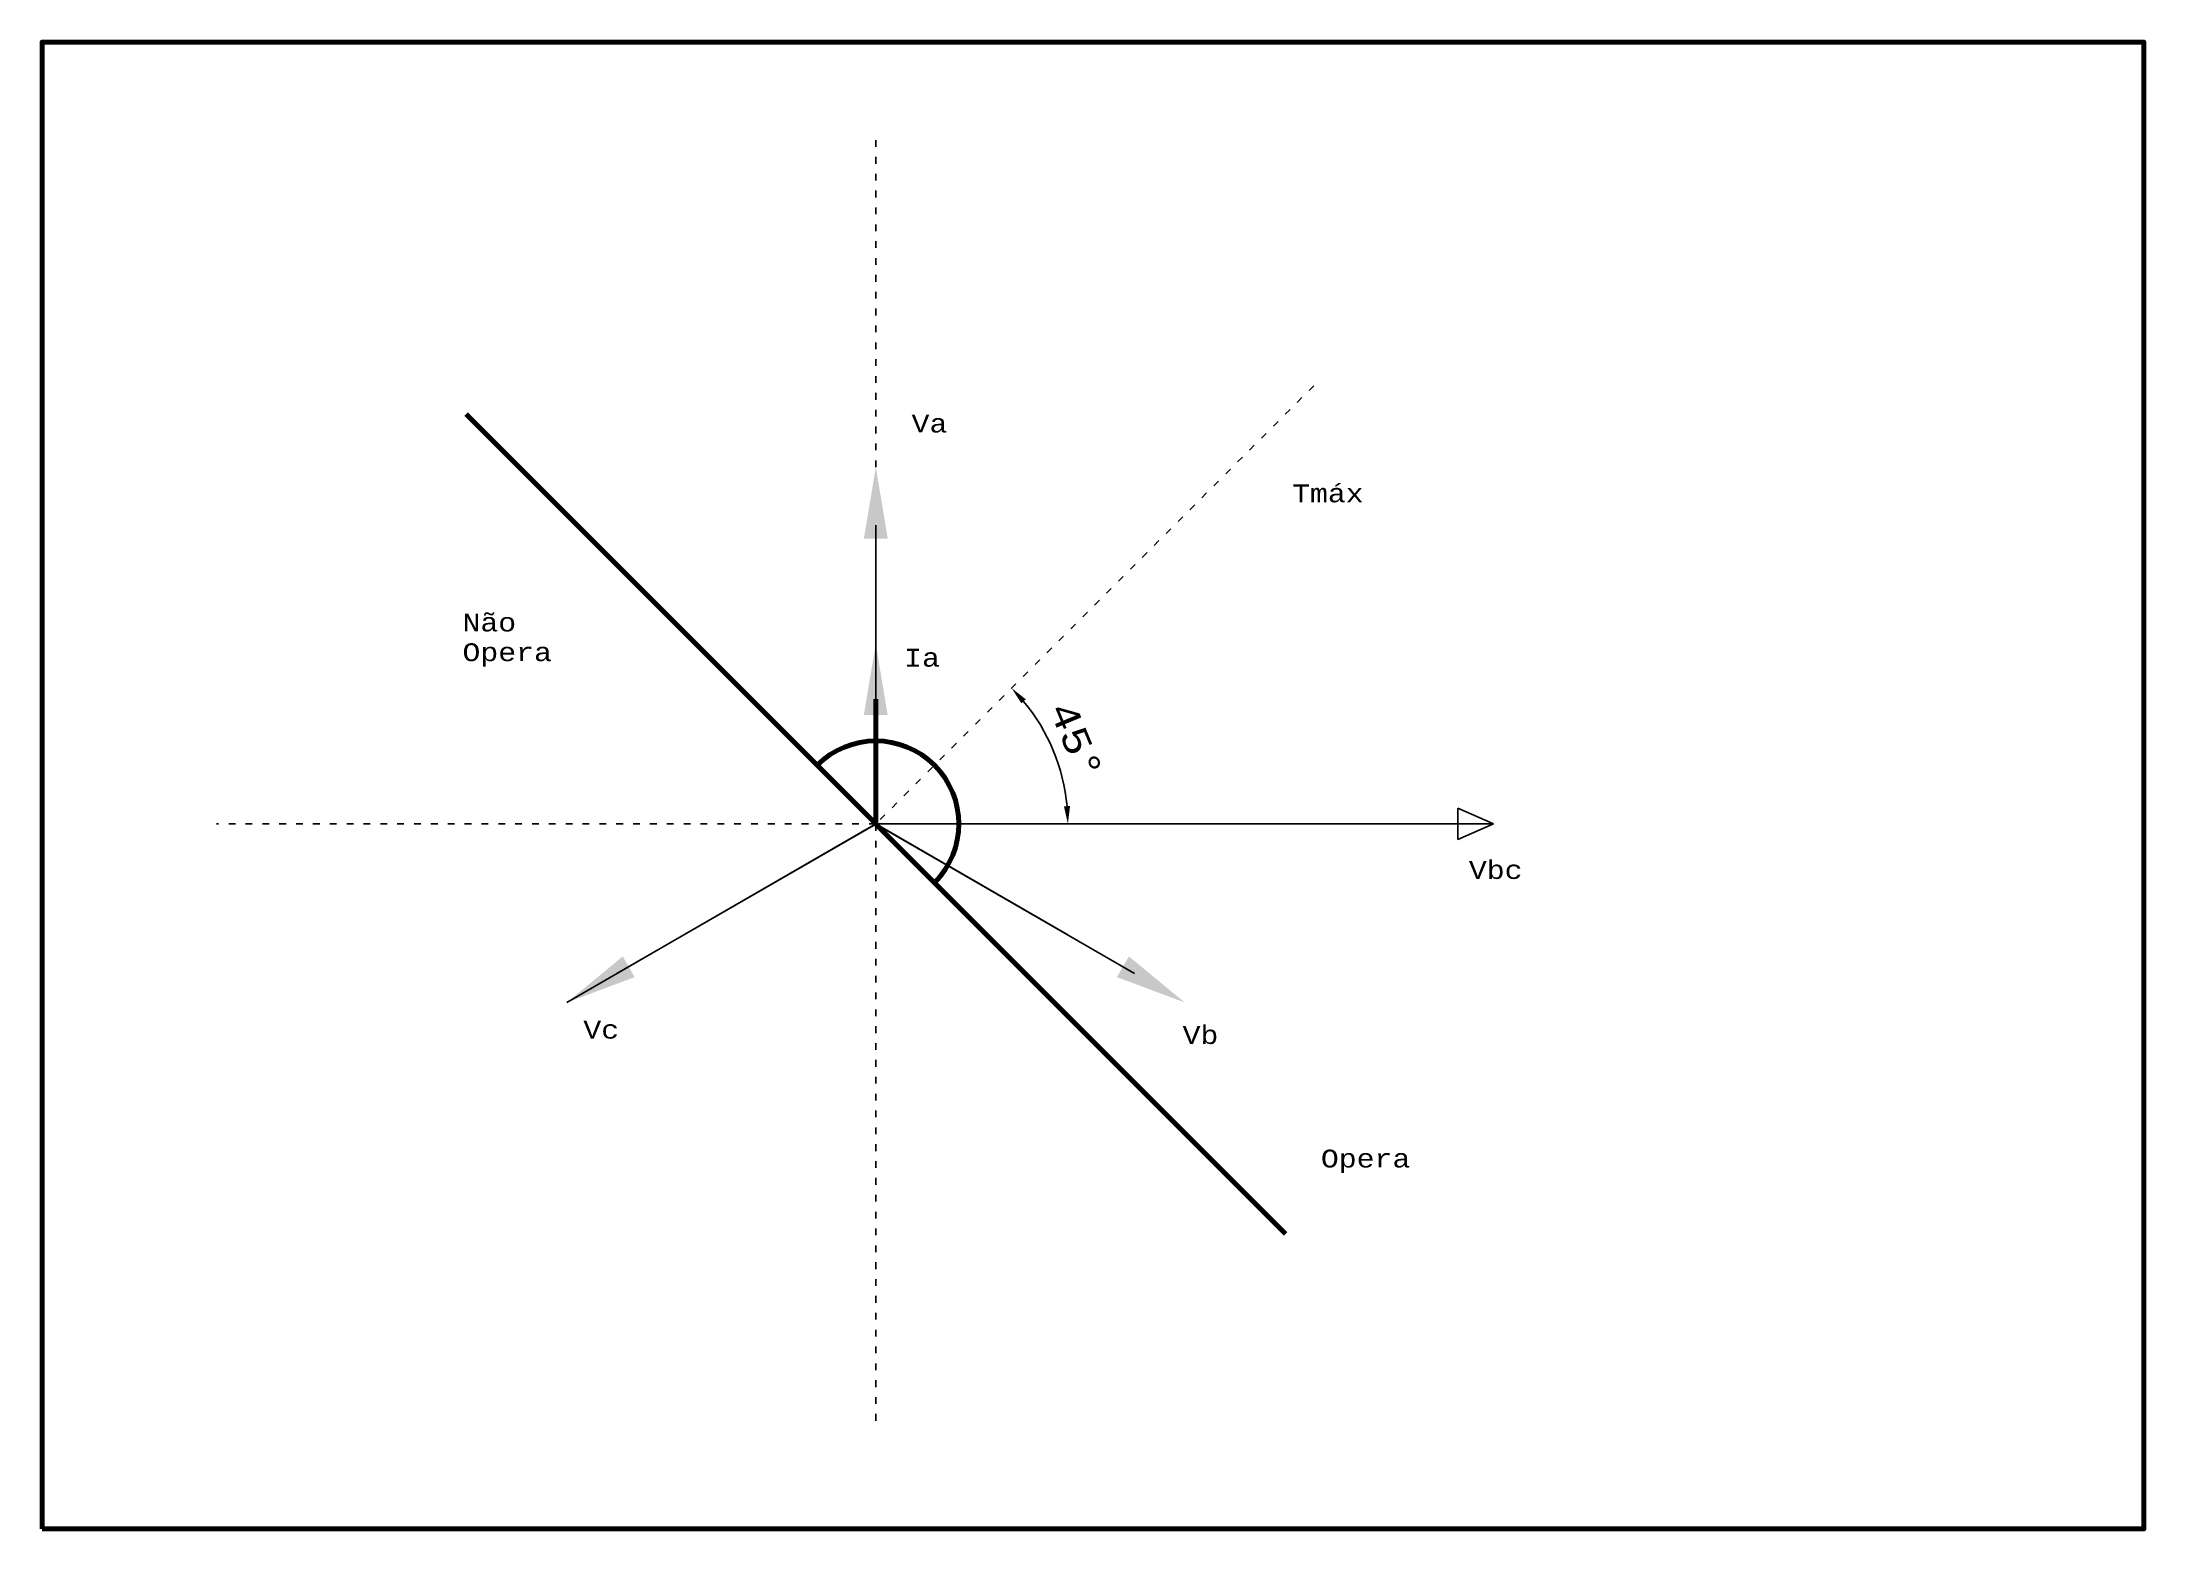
# Paper-space layout 'Layout1' of a CAD drawing. Header units: millimetres. Extents: x -5 to 292, y 0 to 210.
# The model-space entities are those that its viewports show. They can reach past a viewport. Long polylines and large blocks are cut down to what shows.
import ezdxf

# ---------------------------------------------------------------- set-up
doc = ezdxf.new("R2010")
doc.units = ezdxf.units.MM
doc.header["$LTSCALE"] = 0.2
doc.linetypes.add('ACAD_ISO03W100', pattern=[30, 12, -18])
doc.layers.get('0').update_dxf_attribs({"color": 4})
for name, color, linetype in [('bases', 1, 'Continuous'), ('fases', 3, 'Continuous'), ('polarizada', 5, 'Continuous'), ('texto', 2, 'Continuous')]:
    doc.layers.add(name, color=color, linetype=linetype)
doc.styles.get("Standard").update_dxf_attribs({"font": 'arial.ttf'})
doc.dimstyles.new('ISO-25', dxfattribs={"dimtxt": 2.5, "dimasz": 2.5, "dimexe": 1.25, "dimexo": 0.625, "dimtad": 1, "dimtxsty": 'Standard', "dimcen": 2.5, "dimadec": 0, "dimazin": 0, "dimtfac": 1, "dimtmove": 0, "dimatfit": 3, "dimfxl": 1, "dimarcsym": 0})

# ---------------------------------------------------------------- blocks, each defined once
blk = doc.blocks.new('*D5')
at = {"layer": 'Defpoints', "color": 0, "linetype": 'Continuous', "lineweight": 100, "transparency": 16777216}
for p in [(73.04, 35.13), (75.07, 29.55), (64.67, 26.76), (64.67, 26.76), (82.37, 26.76)]:
    blk.add_point(p, dxfattribs=at)
at = {"layer": 'texto', "color": 0, "linetype": 'Continuous', "lineweight": -2, "transparency": 16777216}
blk.add_arc((64.67, 26.76), 10.77, 5.3219, 39.6781, dxfattribs=at)
at = {"layer": 'texto', "color": 0, "linetype": 'Continuous', "lineweight": 100, "transparency": 16777216}
for points in [[(72.83, 33.53), (73.08, 33.75), (72.28, 34.38)], [(75.56, 27.77), (75.22, 27.75), (75.44, 26.76)]]:
    blk.add_solid(points, dxfattribs=at)
at = {"layer": 'texto', "color": 0, "linetype": 'Continuous', "lineweight": 100, "transparency": 16777216, "insert": (75.91, 31.42), "char_height": 2.5, "attachment_point": 5, "rotation": 292.5}
blk.add_mtext('{\\fCourier Prime|b0|i0|c0|p49;\\H0.6x;45°}', dxfattribs=at)
blk = doc.blocks.new('*U7')
at = {"layer": 'fases'}
blk.add_line((-8.66, 5), (5.85, -3.38), dxfattribs=at)
at = {"layer": 'fases', "linetype": 'Continuous', "lineweight": 100}
blk.add_solid([(5.53, -2.42), (8.66, -5), (4.86, -3.58)], dxfattribs=at)
blk = doc.blocks.new('*U8')
at = {"layer": 'fases', "color": 0, "linetype": 'ByBlock', "lineweight": -2, "transparency": 16777216}
for p, rotation in [((64.67, 36.76), 120), ((56.01, 21.76), 239.9999999999999)]:
    blk.add_blockref('*U7', p, dxfattribs=dict(at, rotation=rotation))
blk.add_blockref('*U7', (73.33, 21.76), dxfattribs=at)

msp = doc.modelspace()

# ---------------------------------------------------------------- hatches: boundary and pattern name
h = msp.add_hatch()
h.set_pattern_fill('ANGLE', color=256)
h.set_pattern_definition([(0, (20, 5), (0, 6.985), [5.08, -1.905]), (90, (20, 5), (-6.985, 4e-16), [5.08, -1.905])])
h.paths.add_polyline_path([(34.916, 25.182), (34.916, 24.182), (35.355, 24.182)])
h.paths.add_polyline_path([(34.916, 25.182), (34.477, 24.182), (34.916, 24.182)])
h.paths.add_polyline_path([(26.902, 11.063), (26.256, 10.182), (27.122, 10.682)])
h.paths.add_polyline_path([(27.122, 10.682), (26.256, 10.182), (27.342, 10.302)])
h.paths.add_polyline_path([(42.93, 11.063), (42.71, 10.682), (43.576, 10.182)])
h.paths.add_polyline_path([(42.71, 10.682), (42.491, 10.302), (43.576, 10.182)])
h = msp.add_hatch()
h.set_pattern_fill('ANGLE', color=256)
h.set_pattern_definition([(0, (15.5124, -5.097), (0, 6.985), [5.08, -1.905]), (90, (15.5124, -5.097), (-6.985, 4e-16), [5.08, -1.905])])
h.paths.add_polyline_path([(30.428, 15.085), (30.428, 14.085), (30.868, 14.085)])
h.paths.add_polyline_path([(30.428, 15.085), (29.989, 14.085), (30.428, 14.085)])
h.paths.add_polyline_path([(22.415, 0.966), (21.768, 0.085), (22.634, 0.585)])
h.paths.add_polyline_path([(22.634, 0.585), (21.768, 0.085), (22.854, 0.205)])
h.paths.add_polyline_path([(38.442, 0.966), (38.223, 0.585), (39.089, 0.085)])
h.paths.add_polyline_path([(38.223, 0.585), (38.003, 0.205), (39.089, 0.085)])
at = {"layer": 'polarizada'}
h = msp.add_hatch(dxfattribs=at)
h.set_pattern_fill('ANGLE', color=256, scale=2, angle=-90)
h.set_pattern_definition([(270, (52.05, 71.84), (13.97, -3e-15), [10.16, -3.81]), (360, (52.05, 71.84), (3e-15, 13.97), [10.16, -3.81])])
h.paths.add_polyline_path([(97.309, 25.885), (99.309, 26.764), (97.309, 27.642)])

# ---------------------------------------------------------------- linework, layer by layer
at = {"linetype": 'ACAD_ISO03W100'}
msp.add_line((89.231, 51.327), (64.668, 26.764), dxfattribs=at)
at = {"linetype": 'Continuous', "lineweight": 100}
msp.add_line((41.703, 49.728), (87.632, 3.799), dxfattribs=at)
msp.add_arc((64.668, 26.764), 4.654, 315, 135, dxfattribs=at)
at = {"layer": 'bases', "linetype": 'ACAD_ISO03W100'}
for p, q in [((64.668, 46.764), (64.668, 65.233)), ((64.668, 26.764), (27.708, 26.764)), ((64.668, 26.764), (64.668, -7.078))]:
    msp.add_line(p, q, dxfattribs=at)
at = {"layer": 'fases'}
for q in [(64.668, 43.515), (47.347, 16.764)]:
    msp.add_line((64.668, 26.764), q, dxfattribs=at)
at = {"layer": 'fases', "linetype": 'Continuous', "lineweight": 100}
msp.add_line((64.668, 26.764), (64.668, 33.764), dxfattribs=at)
at = {"layer": 'fases', "linetype": 'ByBlock', "lineweight": -2}
msp.add_lwpolyline([(75.428, 20.551), (64.668, 26.764)], dxfattribs=at)
at = {"layer": 'polarizada'}
for p, q in [((97.309, 27.642), (97.309, 25.885)), ((99.309, 26.764), (97.309, 27.642)), ((64.668, 26.764), (99.309, 26.764)), ((97.309, 25.885), (99.309, 26.764))]:
    msp.add_line(p, q, dxfattribs=at)
at = {"layer": 'polarizada', "linetype": 'ByBlock', "lineweight": -2}
msp.add_lwpolyline([(64.668, 32.874), (64.668, 26.764)], dxfattribs=at)
at = {"layer": 'polarizada', "linetype": 'Continuous', "lineweight": 100}
msp.add_solid([(64.001, 32.874), (64.668, 36.874), (65.334, 32.874)], dxfattribs=at)

# ---------------------------------------------------------------- block references
at = {"layer": 'fases', "linetype": 'Continuous', "lineweight": 100}
msp.add_blockref('*U8', (0, 0), dxfattribs=at)

# ---------------------------------------------------------------- texts
at = {"layer": 'texto', "linetype": 'ACAD_ISO03W100', "lineweight": 100, "char_height": 1, "attachment_point": 1}
for s, insert in [('{\\fCourier Prime|b0|i0|c0|p49;Va}', (66.676, 49.704)), ('{\\fCourier Prime|b0|i0|c0|p49;Tmáx}', (88.011, 45.793)), ('{\\fCourier Prime|b0|i0|c0|p49;Não\\POpera}', (41.496, 38.556)), ('{\\fCourier Prime|b0|i0|c0|p49;Ia}', (66.257, 36.582)), ('{\\fCourier Prime|b0|i0|c0|p49;Vbc}', (97.924, 24.684)), ('{\\fCourier Prime|b0|i0|c0|p49;Vc}', (48.272, 15.735)), ('{\\fCourier Prime|b0|i0|c0|p49;Vb}', (81.872, 15.434)), ('{\\fCourier Prime|b0|i0|c0|p49;Opera}', (89.627, 8.512))]:
    msp.add_mtext_dynamic_manual_height_columns(s, width=7.32577, gutter_width=25, heights=[0], dxfattribs=dict(at, insert=insert))

# ---------------------------------------------------------------- dimensions: what is measured, and where the dimension line sits
at = {"layer": 'texto', "linetype": 'Continuous', "lineweight": 100}
dim = msp.add_angular_dim_2l(base=(75.07, 29.551), line1=((64.668, 26.764), (82.37, 26.764)), line2=((73.036, 35.132), (64.668, 26.764)), text='{\\fCourier Prime|b0|i0|c0|p49;\\H0.6x;<>}', dimstyle='ISO-25', override={"dimasz": 1}, dxfattribs=at)
dim.commit()
dim.dimension.update_dxf_attribs({"geometry": '*D5', "text_midpoint": (75.914, 31.422)})

psp = doc.layouts.get("Layout1")

# ---------------------------------------------------------------- linework, layer by layer
at = {"layer": 'fases', "linetype": 'Continuous', "lineweight": 100}
psp.add_lwpolyline([(-4.54, 0.02), (292.46, 0.02), (292.46, 210.02), (-4.54, 210.02)], close=True, dxfattribs=at)

# ---------------------------------------------------------------- viewports
psp.add_viewport(center=(143.96, 105.02), size=(297, 210), view_center_point=(76.847, 28.921), view_height=83.33231, dxfattribs=at)

doc.saveas('drawing.dxf')
